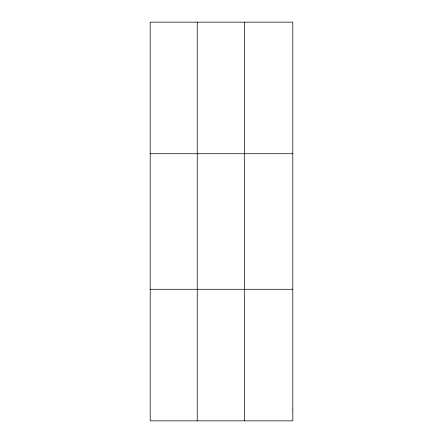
<?xml version="1.0" encoding="UTF-8"?>
<svg xmlns="http://www.w3.org/2000/svg" width="443" height="443" viewBox="0 0 443 443"><rect width="100%" height="100%" fill="white"/><g stroke="black" fill="none" stroke-linecap="round" stroke-linejoin="round"><path stroke-width="0.66" d="M197.257 420.85L197.257 22.15M244.32 420.85L244.32 22.15M150.194 153.721L292.806 153.721M150.194 289.279L292.806 289.279M292.806 409.886L292.806 420.85L150.194 420.85L150.194 22.15L292.806 22.15L292.806 409.886"/></g></svg>
